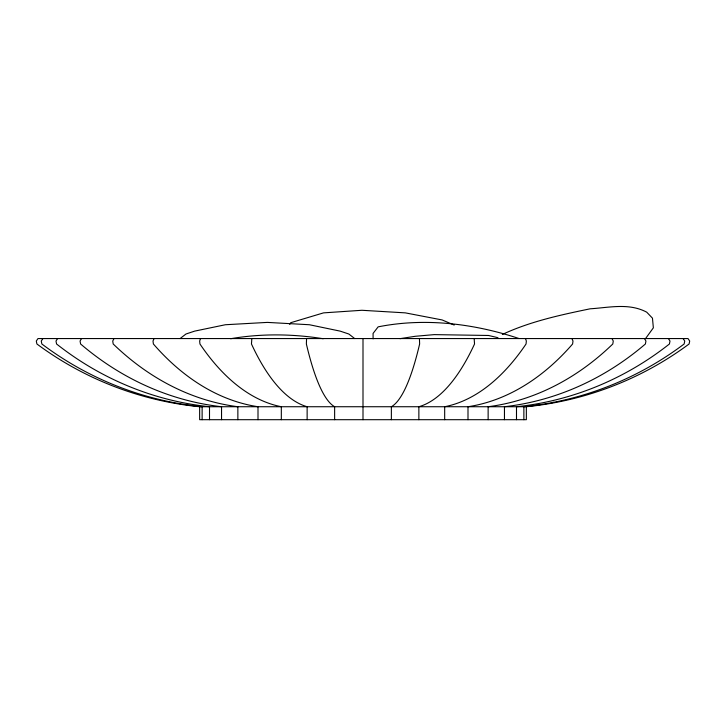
<?xml version="1.0" encoding="UTF-8"?>
<svg xmlns="http://www.w3.org/2000/svg" width="726" height="726" viewBox="0 0 726 726"><rect width="100%" height="100%" fill="white"/><g stroke="black" fill="none" stroke-linecap="round" stroke-linejoin="round"><path stroke-width="1.09" d="M306.563 338.561L306.372 343.988A327.018 56.782 -90 0 0 334.632 406.732L334.632 419.692M251.84 338.561L251.468 343.988A327.018 111.849 -90 0 0 307.134 406.732L307.134 419.692M200.485 338.561L199.65 341.048L199.949 343.988A327.018 163.513 -90 0 0 281.325 406.732L281.325 419.692M154.084 338.561L153.004 341.048L153.395 343.988A327.018 210.204 90 0 0 258.002 406.732L258.002 419.692M114.018 338.561L112.73 341.048L113.202 343.988A327.018 250.515 -90 0 0 237.865 406.732L237.865 419.692M81.521 338.561L80.069 341.048L80.595 343.988A327.018 283.213 90 0 0 221.539 406.732L221.539 419.692M289.701 324.395L290.754 322.698L323.551 312.87L361.92 310.283L405.326 312.87L442.143 319.948L454.195 325.048M57.581 338.561L56.002 341.048L56.574 343.988A327.018 307.298 -90 0 0 209.505 406.732L209.505 419.692M42.916 338.561L41.264 341.048L41.863 343.988A327.018 322.054 -90 0 0 202.127 406.732L202.127 419.692M645.741 338.316L653.355 327.825L652.465 318.17L646.721 312.18C628.997 302.724 609.105 307.615 590.174 308.804C560.318 314.975 530.053 321.5 502.319 334.468M180.084 338.57L185.965 334.014L194.622 331.129L225.378 324.74L267.395 322.398L309.412 324.74L340.167 331.129L348.825 334.014L354.696 338.57M399.953 338.661L415.272 336.292L434.23 334.622L488.562 335.476L497.991 337.717M230.632 338.724C261.224 333.425 292.596 333.842 323.224 338.724M199.65 406.732L526.35 406.732A327.018 327.018 0 0 0 689.092 343.988L689.7 341.048L688.021 338.561L37.979 338.561L36.3 341.048L36.908 343.988A327.018 327.018 0 0 0 199.65 406.732L199.65 419.692L526.35 419.692L526.35 406.732M519.017 338.534C474.105 323.569 424.828 317.534 378.146 326.854L373.073 333.415L373.1 338.87M683.084 338.561L684.736 341.048L684.137 343.988A327.018 322.054 -90 0 1 523.873 406.732L523.873 419.692M668.419 338.561L669.998 341.048L669.426 343.988A327.018 307.298 90 0 1 516.495 406.732L516.495 419.692M644.479 338.561L645.931 341.048L645.405 343.988A327.018 283.213 90 0 1 504.461 406.732L504.461 419.692M611.982 338.561L613.27 341.048L612.798 343.988A327.018 250.515 90 0 1 488.135 406.732L488.135 419.692M571.916 338.561L572.995 341.048L572.605 343.988A327.018 210.204 90 0 1 467.998 406.732L467.998 419.692M525.515 338.561L526.35 341.048L526.051 343.988A327.018 163.513 -90 0 1 444.675 406.732L444.675 419.692M474.16 338.561L474.532 343.988A327.018 111.849 90 0 1 418.866 406.732L418.866 419.692M419.437 338.561L419.628 343.988A327.018 56.782 -90 0 1 391.368 406.732L391.368 419.692M363 338.561L363 419.692M553.639 402.331A327.018 322.054 90 0 1 551.442 402.748M538.22 404.972A327.018 322.054 90 0 1 536.015 405.29"/></g></svg>
